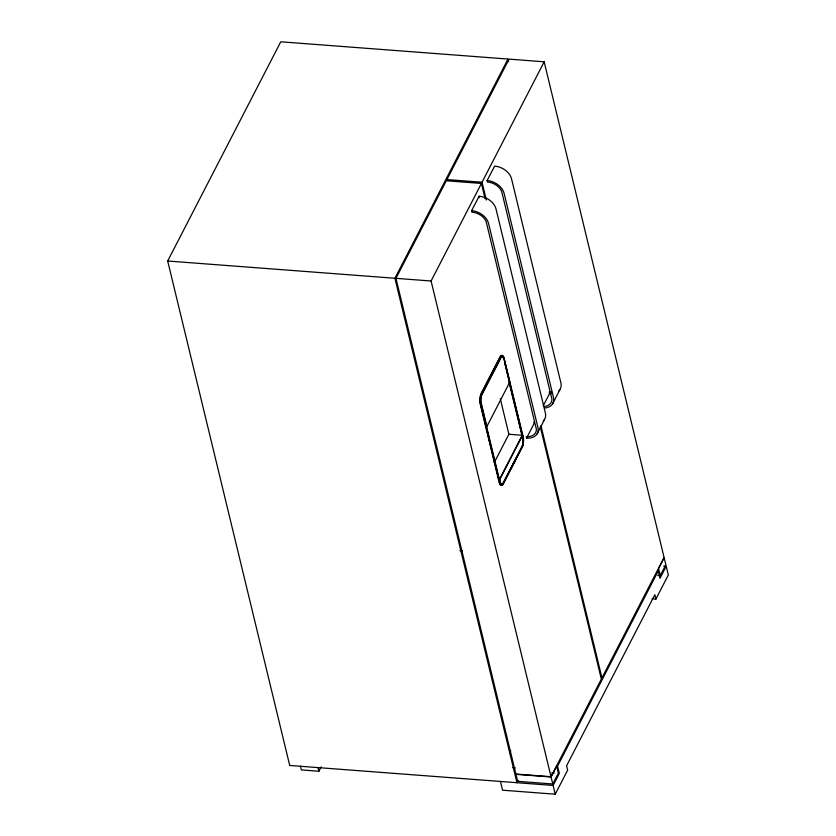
<?xml version="1.0" encoding="UTF-8"?>
<svg xmlns="http://www.w3.org/2000/svg" width="836" height="836" viewBox="0 0 836 836"><rect width="100%" height="100%" fill="white"/><g stroke="black" fill="none" stroke-linecap="round" stroke-linejoin="round"><path stroke-width="1.25" d="M663.627 566.045L666.198 566.244L659.991 578.293L658.225 570.998L557.57 766.121L559.336 773.404L553.129 785.453L289.716 765.452L167.681 261.01L280.76 41.8L507.985 59.053L508.601 61.582M518.142 780.385L516.951 782.705L394.916 278.263L507.985 59.053M540.296 426.862L601.335 679.145L551.008 776.707L515.885 774.042L395.961 278.336L446.288 180.775L481.411 183.45L485.089 198.654M551.008 776.707L431.083 281L481.411 183.45M482.038 182.238L544.163 61.801L509.04 59.126L446.915 179.573L482.038 182.238L486.322 199.992M471.567 210.662L471.682 210.672A15.163 10.607 27.3 0 1 488.548 223.4L537.935 427.52A15.163 10.607 27.3 0 1 526.701 438.116L526.241 436.653L528.697 436.632A13.261 9.269 27.3 0 0 536.409 429.349L486.071 221.258A13.261 9.269 27.3 0 0 474.482 212.522L471.922 212.125L471.567 210.662L479.143 196.22A15.163 10.607 27.3 0 1 496.009 208.948L545.385 413.057A15.163 10.607 27.3 0 1 543.264 420.999M544.236 406.526A13.261 9.269 27.3 0 0 551.948 399.242L501.6 191.151A13.261 9.269 27.3 0 0 490.011 182.405L487.451 182.008L487.095 180.555L494.672 166.113A15.163 10.607 27.3 0 1 511.538 178.841L560.914 382.951A15.163 10.607 27.3 0 1 558.803 390.882M486.876 426.548L509.741 382.219L503.889 358.174A6.437 2.383 -85.7 0 0 501.14 357.453L481.839 394.874A6.437 2.383 -85.7 0 0 481.076 402.388L486.876 426.548L486.176 426.496M300.438 766.173L301.347 769.914L318.903 771.252L321.17 766.873M494.233 462.663L508.884 434.25L500.325 398.876M499.364 479.592L522.228 435.263L504.651 362.584M522.584 435.295L523.305 438.451A6.437 2.383 -85.7 0 1 522.552 445.975L503.251 483.386A6.437 2.383 -85.7 0 1 500.503 482.675L499.719 479.613L522.584 435.295L508.884 434.25M521.873 446.675L502.896 483.365M526.596 438.106L534.047 423.653L533.723 422.19M543.264 405.773L549.576 393.537L549.221 392.084L551.687 392.074M537.13 433.811L544.591 419.358M552.659 403.704L560.12 389.252M509.573 753.058L510.765 750.738M551.081 776.999L556.672 766.152L558.364 773.154L552.774 783.99L517.651 781.326L515.958 774.335L551.081 776.999L552.774 783.99M660.262 575.628L665.853 564.781L664.16 557.79L658.569 568.626L660.262 575.628L657.744 575.44M500.44 781.451L502.561 790.198L555.24 794.2L567.665 770.113L566.609 765.734L654.839 594.709L655.894 599.078L652.038 598.785M655.894 599.078L668.319 574.99L666.198 566.244M487.095 180.555L487.21 180.566A15.163 10.607 27.3 0 1 504.087 193.294L553.463 397.403A15.163 10.607 27.3 0 1 544.926 407.989M167.681 261.01L394.916 278.263M395.961 278.336L431.083 281M549.576 393.537L549.691 393.547A15.163 10.607 27.3 0 0 551.499 393.589M499.719 479.613L499.019 479.561L480.042 401.123M459.925 550.59L462.527 550.778M512.761 767.72L515.342 767.918M551.676 772.83L554.226 773.018M479.373 197.662L479.028 196.209M544.163 61.801L664.087 557.497L601.951 677.944L540.923 425.649M503.774 358.121L510.723 386.859M511.329 389.357L522.521 435.598M509.04 382.167L521.883 435.242M499.573 481.86L500.074 483.94M553.129 785.453L555.24 794.2M318.004 767.5L318.903 771.252M503.533 358.142A6.437 2.383 -85.7 0 0 500.785 357.432L481.484 394.843A6.437 2.383 -85.7 0 0 480.731 402.367L500.147 482.644A6.437 2.383 -85.7 0 0 502.53 483.804M522.96 438.43A6.437 2.383 -85.7 0 1 522.897 443.299M522.709 444.25A6.437 2.383 -85.7 0 1 522.197 445.943M502.467 355.613A7.587 2.811 -85.7 0 0 499.876 357.108L481.233 393.244A7.587 2.811 -85.7 0 0 480.167 403.892L499.207 482.623A7.587 2.811 -85.7 0 0 503.105 483.636L521.748 447.5A7.587 2.811 -85.7 0 0 522.719 444.679M502.864 356A7.587 2.811 -85.7 0 1 503.523 357.265M523.012 437.824A7.587 2.811 -85.7 0 1 522.939 443.55M500.231 357.129L481.588 393.265A7.587 2.811 -85.7 0 0 480.512 403.913L499.562 482.644A7.587 2.811 -85.7 0 0 503.46 483.657L522.092 447.521A7.587 2.811 -85.7 0 0 523.169 436.873L504.118 358.142A7.587 2.811 -85.7 0 0 500.231 357.129"/></g></svg>
